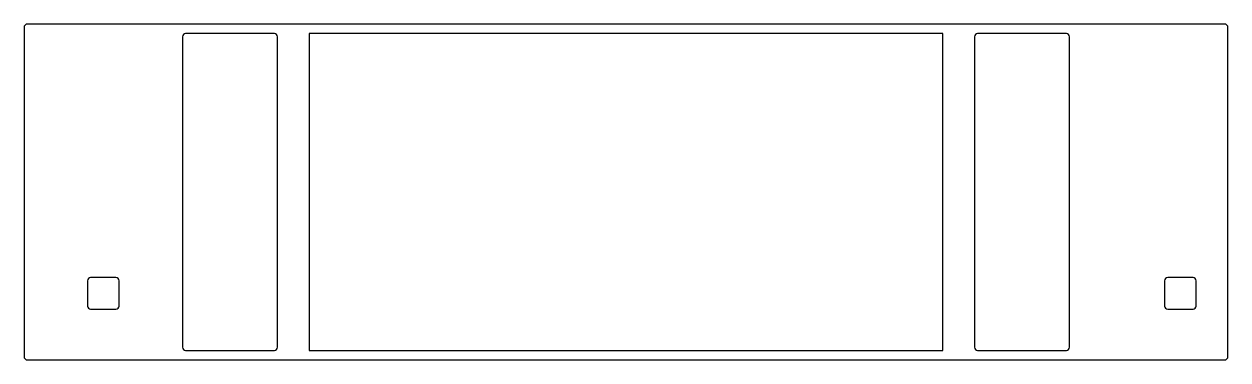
# Model space of a CAD drawing. Header units: millimetres. Extents: x -760 to 0, y -212 to 0.
import ezdxf

# ---------------------------------------------------------------- set-up
doc = ezdxf.new("R2010")
doc.units = ezdxf.units.MM

msp = doc.modelspace()

# ---------------------------------------------------------------- linework, layer by layer
at = {"color": 7, "linetype": 'Continuous', "lineweight": 25}
for p, q in [((-2, 0), (-758, 0)), ((-760, -2), (-760, -210)), ((-602, -6), (-658, -6)), ((-180, -6), (-580, -6)), ((-580, -6), (-580, -206)), ((-180, -206), (-180, -6)), ((-102, -6), (-158, -6)), ((0, -210), (0, -2)), ((-660, -8), (-660, -204)), ((-600, -204), (-600, -8)), ((-160, -8), (-160, -204)), ((-100, -204), (-100, -8)), ((-720, -162), (-720, -178)), ((-702, -160), (-718, -160)), ((-700, -178), (-700, -162)), ((-40, -162), (-40, -178)), ((-22, -160), (-38, -160)), ((-20, -178), (-20, -162)), ((-718, -180), (-702, -180)), ((-38, -180), (-22, -180)), ((-758, -212), (-2, -212)), ((-658, -206), (-602, -206)), ((-580, -206), (-180, -206)), ((-158, -206), (-102, -206))]:
    msp.add_line(p, q, dxfattribs=at)
for centre, start, end in [((-758, -2), 90, 180), ((-658, -8), 90, 180), ((-602, -8), 360, 90), ((-158, -8), 90, 180), ((-102, -8), 0, 90), ((-2, -2), 0, 90), ((-718, -162), 90, 180), ((-702, -162), 360, 90), ((-38, -162), 90, 180), ((-22, -162), 0, 90), ((-718, -178), 180, 270), ((-702, -178), 270, 0), ((-38, -178), 180, 270), ((-22, -178), 270, 0), ((-658, -204), 180, 270), ((-602, -204), 270, 0), ((-158, -204), 180, 270), ((-102, -204), 270, 360), ((-758, -210), 180, 270), ((-2, -210), 270, 0)]:
    msp.add_arc(centre, 2, start, end, dxfattribs=at)

doc.saveas('drawing.dxf')
